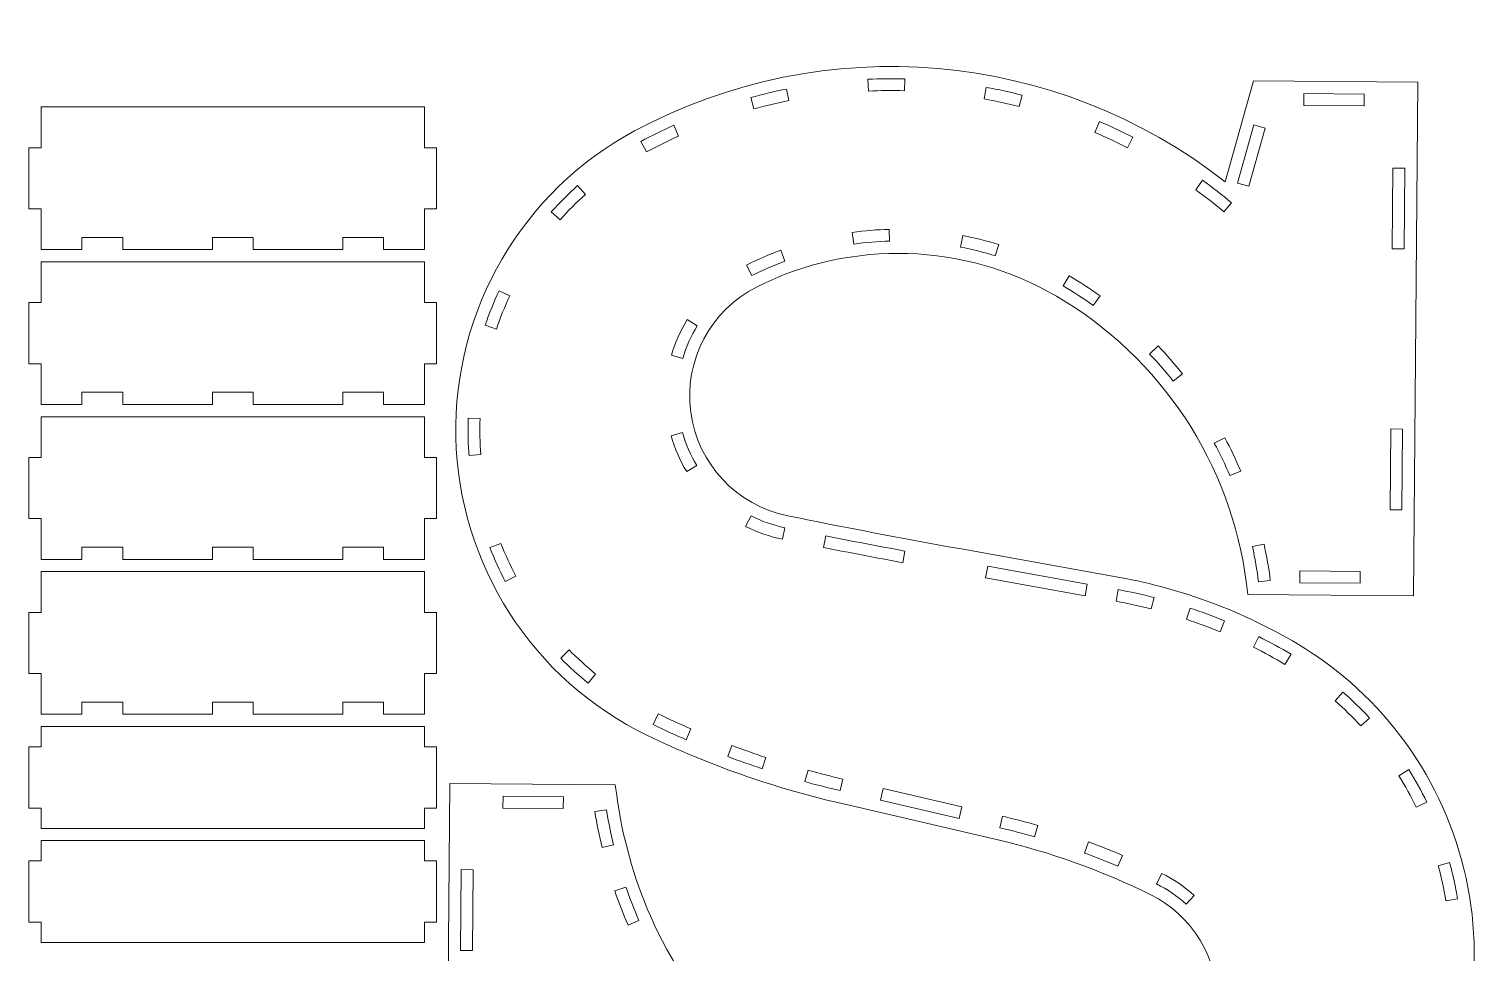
# Model space of a CAD drawing. Header units: millimetres. Extents: x -459 to 459, y -512 to 512.
# Drawn here: x -150.5 to 204.8, y -322.1 to -95.6 of the extents above; entities that cross this region are included whole.
import ezdxf

# ---------------------------------------------------------------- set-up
doc = ezdxf.new("R2010")
doc.units = ezdxf.units.MM
doc.header["$MEASUREMENT"] = 0
doc.layers.add('Camada 1', color=7, linetype='Continuous')

msp = doc.modelspace()

# ---------------------------------------------------------------- linework, layer by layer
at = {"layer": 'Camada 1', "color": 250, "lineweight": 20}
for points, knots in [([(1.2192, -382.9983), (1.2192, -382.9983), (-8.2192, -407.0651), (-8.2192, -407.0651), (-8.2192, -407.0651), (-8.2192, -407.0651), (-48.2821, -406.7314), (-48.2821, -406.7314), (-48.2821, -406.7314), (-48.2821, -406.7314), (-47.2328, -280.7358), (-47.2328, -280.7358), (-47.2328, -280.7358), (-47.2328, -280.7358), (-6.6367, -281.0738), (-6.6367, -281.0738), (-6.6367, -281.0738), (-6.6367, -281.0738), (-6.2865, -283.6477), (-6.2865, -283.6477), (-6.2865, -283.6477), (-4.9007, -293.8337), (-2.1175, -303.799), (1.9755, -313.2289), (1.9755, -313.2289), (11.7511, -335.7508), (29.8805, -353.3094), (52.699, -362.3608), (52.699, -362.3608), (75.5168, -371.412), (100.7519, -371.0555), (123.3073, -361.3593), (123.3073, -361.3593), (133.8384, -356.8321), (140.7757, -346.5947), (141.0775, -335.1358), (141.0775, -335.1358), (141.3788, -323.6988), (134.971, -313.0786), (124.7126, -308.0129), (124.7126, -308.0129), (112.6782, -302.0703), (99.9781, -297.5263), (86.9053, -294.4858), (86.9053, -294.4858), (86.9053, -294.4858), (47.9452, -285.4243), (47.9452, -285.4243), (47.9452, -285.4243), (31.8323, -281.6767), (16.1599, -276.1432), (1.266, -268.9433), (1.266, -268.9433), (-26.9131, -255.321), (-45.0715, -227.044), (-45.7344, -195.752), (-45.7344, -195.752), (-46.3968, -164.4877), (-29.4285, -135.4263), (-1.8759, -120.636), (-1.8759, -120.636), (44.7086, -95.6292), (101.5809, -100.6839), (142.965, -133.1255), (142.965, -133.1255), (142.965, -133.1255), (149.916, -108.3715), (149.916, -108.3715), (149.916, -108.3715), (149.916, -108.3715), (190.2079, -108.7071), (190.2079, -108.7071), (190.2079, -108.7071), (190.2079, -108.7071), (189.1587, -234.7027), (189.1587, -234.7027), (189.1587, -234.7027), (189.1587, -234.7027), (148.5377, -234.3645), (148.5377, -234.3645), (148.5377, -234.3645), (148.5377, -234.3645), (148.2087, -231.7628), (148.2087, -231.7628), (148.2087, -231.7628), (144.4803, -202.2806), (127.2608, -176.204), (101.6112, -161.1974), (101.6112, -161.1974), (79.1495, -148.0558), (51.4069, -147.1718), (28.154, -158.8565), (28.154, -158.8565), (16.7234, -164.6004), (10.1923, -176.9621), (11.8893, -189.6418), (11.8893, -189.6418), (13.5863, -202.3221), (23.1373, -212.5307), (35.6767, -215.0669), (35.6767, -215.0669), (49.6805, -217.8994), (63.7147, -220.5815), (77.7761, -223.1128), (77.7761, -223.1128), (77.7761, -223.1128), (117.1433, -230.1995), (117.1433, -230.1995), (117.1433, -230.1995), (132.5308, -232.9694), (147.3175, -238.4993), (160.7465, -246.5062), (160.7465, -246.5062), (181.8696, -259.1007), (196.8278, -279.8912), (202.0552, -303.9221), (202.0552, -303.9221), (204.6402, -315.8055), (204.7565, -328.1123), (202.3966, -340.0423), (202.3966, -340.0423), (200.0362, -351.9741), (195.246, -363.3033), (188.3305, -373.3093), (188.3305, -373.3093), (177.1613, -389.4699), (161.1414, -401.6715), (142.5939, -408.145), (142.5939, -408.145), (142.5939, -408.145), (142.1017, -408.3168), (142.1017, -408.3168), (142.1017, -408.3168), (142.1017, -408.3168), (47.1482, -407.5261), (47.1482, -407.5261), (47.1482, -407.5261), (47.1482, -407.5261), (46.7318, -407.3988), (46.7318, -407.3988), (46.7318, -407.3988), (30.1067, -402.3178), (14.6346, -394.0164), (1.2192, -382.9983)], [0, 0, 0, 0, 0.02702703, 0.02702703, 0.02702703, 0.02702703, 0.05405405, 0.05405405, 0.05405405, 0.05405405, 0.08108108, 0.08108108, 0.08108108, 0.08108108, 0.10810811, 0.10810811, 0.10810811, 0.10810811, 0.13513514, 0.13513514, 0.13513514, 0.13513514, 0.16216216, 0.16216216, 0.16216216, 0.16216216, 0.18918919, 0.18918919, 0.18918919, 0.18918919, 0.21621622, 0.21621622, 0.21621622, 0.21621622, 0.24324324, 0.24324324, 0.24324324, 0.24324324, 0.27027027, 0.27027027, 0.27027027, 0.27027027, 0.2972973, 0.2972973, 0.2972973, 0.2972973, 0.32432432, 0.32432432, 0.32432432, 0.32432432, 0.35135135, 0.35135135, 0.35135135, 0.35135135, 0.37837838, 0.37837838, 0.37837838, 0.37837838, 0.40540541, 0.40540541, 0.40540541, 0.40540541, 0.43243243, 0.43243243, 0.43243243, 0.43243243, 0.45945946, 0.45945946, 0.45945946, 0.45945946, 0.48648649, 0.48648649, 0.48648649, 0.48648649, 0.51351351, 0.51351351, 0.51351351, 0.51351351, 0.54054054, 0.54054054, 0.54054054, 0.54054054, 0.56756757, 0.56756757, 0.56756757, 0.56756757, 0.59459459, 0.59459459, 0.59459459, 0.59459459, 0.62162162, 0.62162162, 0.62162162, 0.62162162, 0.64864865, 0.64864865, 0.64864865, 0.64864865, 0.67567568, 0.67567568, 0.67567568, 0.67567568, 0.7027027, 0.7027027, 0.7027027, 0.7027027, 0.72972973, 0.72972973, 0.72972973, 0.72972973, 0.75675676, 0.75675676, 0.75675676, 0.75675676, 0.78378378, 0.78378378, 0.78378378, 0.78378378, 0.81081081, 0.81081081, 0.81081081, 0.81081081, 0.83783784, 0.83783784, 0.83783784, 0.83783784, 0.86486486, 0.86486486, 0.86486486, 0.86486486, 0.89189189, 0.89189189, 0.89189189, 0.89189189, 0.91891892, 0.91891892, 0.91891892, 0.91891892, 0.94594595, 0.94594595, 0.94594595, 0.94594595, 1, 1, 1, 1]), ([(55.3463, -107.9508), (55.3463, -107.9508), (55.4745, -110.8502), (55.4745, -110.8502), (55.4745, -110.8502), (58.408, -110.7228), (61.346, -110.6971), (64.2813, -110.7734), (64.2813, -110.7734), (64.2813, -110.7734), (64.3588, -107.8774), (64.3588, -107.8774), (64.3588, -107.8774), (61.3572, -107.799), (58.3512, -107.8208), (55.3463, -107.9508)], [0, 0, 0, 0, 0.2, 0.2, 0.2, 0.2, 0.4, 0.4, 0.4, 0.4, 0.6, 0.6, 0.6, 0.6, 1, 1, 1, 1]), ([(84.346, -109.9513), (84.346, -109.9513), (83.8272, -112.8017), (83.8272, -112.8017), (83.8272, -112.8017), (86.7156, -113.3298), (89.5857, -113.958), (92.4307, -114.6849), (92.4307, -114.6849), (92.4307, -114.6849), (93.1515, -111.8738), (93.1515, -111.8738), (93.1515, -111.8738), (90.2372, -111.1299), (87.2998, -110.4907), (84.346, -109.9513)], [0, 0, 0, 0, 0.2, 0.2, 0.2, 0.2, 0.4, 0.4, 0.4, 0.4, 0.6, 0.6, 0.6, 0.6, 1, 1, 1, 1]), ([(26.6273, -112.4516), (26.6273, -112.4516), (27.3977, -115.2522), (27.3977, -115.2522), (27.3977, -115.2522), (30.2295, -114.4757), (33.0882, -113.7974), (35.967, -113.219), (35.967, -113.219), (35.967, -113.219), (35.3977, -110.3741), (35.3977, -110.3741), (35.3977, -110.3741), (32.4593, -110.9642), (29.5337, -111.6542), (26.6273, -112.4516)], [0, 0, 0, 0, 0.2, 0.2, 0.2, 0.2, 0.4, 0.4, 0.4, 0.4, 0.6, 0.6, 0.6, 0.6, 1, 1, 1, 1]), ([(162.2838, -111.4746), (162.2838, -111.4746), (162.2596, -114.3745), (162.2596, -114.3745), (162.2596, -114.3745), (162.2596, -114.3745), (177.0591, -114.4978), (177.0591, -114.4978), (177.0591, -114.4978), (177.0591, -114.4978), (177.0833, -111.5979), (177.0833, -111.5979), (177.0833, -111.5979), (177.0833, -111.5979), (162.2838, -111.4746), (162.2838, -111.4746)], [0, 0, 0, 0, 0.2, 0.2, 0.2, 0.2, 0.4, 0.4, 0.4, 0.4, 0.6, 0.6, 0.6, 0.6, 1, 1, 1, 1]), ([(-53.4507, -114.7549), (-53.4507, -114.7549), (-147.4507, -114.7549), (-147.4507, -114.7549), (-147.4507, -114.7549), (-147.4507, -114.7549), (-147.4507, -124.7549), (-147.4507, -124.7549), (-147.4507, -124.7549), (-147.4507, -124.7549), (-150.4507, -124.7549), (-150.4507, -124.7549), (-150.4507, -124.7549), (-150.4507, -124.7549), (-150.4507, -139.7549), (-150.4507, -139.7549), (-150.4507, -139.7549), (-150.4507, -139.7549), (-147.4507, -139.7549), (-147.4507, -139.7549), (-147.4507, -139.7549), (-147.4507, -139.7549), (-147.4507, -149.7549), (-147.4507, -149.7549), (-147.4507, -149.7549), (-147.4507, -149.7549), (-137.4507, -149.7549), (-137.4507, -149.7549), (-137.4507, -149.7549), (-137.4507, -149.7549), (-137.4507, -146.7549), (-137.4507, -146.7549), (-137.4507, -146.7549), (-137.4507, -146.7549), (-127.4507, -146.7549), (-127.4507, -146.7549), (-127.4507, -146.7549), (-127.4507, -146.7549), (-127.4507, -149.7549), (-127.4507, -149.7549), (-127.4507, -149.7549), (-127.4507, -149.7549), (-105.4507, -149.7549), (-105.4507, -149.7549), (-105.4507, -149.7549), (-105.4507, -149.7549), (-105.4507, -146.7549), (-105.4507, -146.7549), (-105.4507, -146.7549), (-105.4507, -146.7549), (-95.4507, -146.7549), (-95.4507, -146.7549), (-95.4507, -146.7549), (-95.4507, -146.7549), (-95.4507, -149.7549), (-95.4507, -149.7549), (-95.4507, -149.7549), (-95.4507, -149.7549), (-73.4507, -149.7549), (-73.4507, -149.7549), (-73.4507, -149.7549), (-73.4507, -149.7549), (-73.4507, -146.7549), (-73.4507, -146.7549), (-73.4507, -146.7549), (-73.4507, -146.7549), (-63.4507, -146.7549), (-63.4507, -146.7549), (-63.4507, -146.7549), (-63.4507, -146.7549), (-63.4507, -149.7549), (-63.4507, -149.7549), (-63.4507, -149.7549), (-63.4507, -149.7549), (-53.4507, -149.7549), (-53.4507, -149.7549), (-53.4507, -149.7549), (-53.4507, -149.7549), (-53.4507, -139.7549), (-53.4507, -139.7549), (-53.4507, -139.7549), (-53.4507, -139.7549), (-50.4507, -139.7549), (-50.4507, -139.7549), (-50.4507, -139.7549), (-50.4507, -139.7549), (-50.4507, -124.7549), (-50.4507, -124.7549), (-50.4507, -124.7549), (-50.4507, -124.7549), (-53.4507, -124.7549), (-53.4507, -124.7549), (-53.4507, -124.7549), (-53.4507, -124.7549), (-53.4507, -114.7549), (-53.4507, -114.7549)], [0, 0, 0, 0, 0.04, 0.04, 0.04, 0.04, 0.08, 0.08, 0.08, 0.08, 0.12, 0.12, 0.12, 0.12, 0.16, 0.16, 0.16, 0.16, 0.2, 0.2, 0.2, 0.2, 0.24, 0.24, 0.24, 0.24, 0.28, 0.28, 0.28, 0.28, 0.32, 0.32, 0.32, 0.32, 0.36, 0.36, 0.36, 0.36, 0.4, 0.4, 0.4, 0.4, 0.44, 0.44, 0.44, 0.44, 0.48, 0.48, 0.48, 0.48, 0.52, 0.52, 0.52, 0.52, 0.56, 0.56, 0.56, 0.56, 0.6, 0.6, 0.6, 0.6, 0.64, 0.64, 0.64, 0.64, 0.68, 0.68, 0.68, 0.68, 0.72, 0.72, 0.72, 0.72, 0.76, 0.76, 0.76, 0.76, 0.8, 0.8, 0.8, 0.8, 0.84, 0.84, 0.84, 0.84, 0.88, 0.88, 0.88, 0.88, 0.92, 0.92, 0.92, 0.92, 1, 1, 1, 1]), ([(-0.3685, -123.2328), (-0.3685, -123.2328), (1.0026, -125.7871), (1.0026, -125.7871), (1.0026, -125.7871), (3.5909, -124.4003), (6.2272, -123.1034), (8.9053, -121.8994), (8.9053, -121.8994), (8.9053, -121.8994), (7.7197, -119.2566), (7.7197, -119.2566), (7.7197, -119.2566), (4.9932, -120.4833), (2.2947, -121.8058), (-0.3685, -123.2328)], [0, 0, 0, 0, 0.2, 0.2, 0.2, 0.2, 0.4, 0.4, 0.4, 0.4, 0.6, 0.6, 0.6, 0.6, 1, 1, 1, 1]), ([(112.1774, -118.3412), (112.1774, -118.3412), (111.0362, -121.0086), (111.0362, -121.0086), (111.0362, -121.0086), (113.7349, -122.1658), (116.3934, -123.4166), (119.0054, -124.758), (119.0054, -124.758), (119.0054, -124.758), (120.3344, -122.1751), (120.3344, -122.1751), (120.3344, -122.1751), (117.6534, -120.7984), (114.9322, -119.522), (112.1774, -118.3412)], [0, 0, 0, 0, 0.2, 0.2, 0.2, 0.2, 0.4, 0.4, 0.4, 0.4, 0.6, 0.6, 0.6, 0.6, 1, 1, 1, 1]), ([(145.9954, -133.4304), (145.9954, -133.4304), (148.7874, -134.2144), (148.7874, -134.2144), (148.7874, -134.2144), (148.7874, -134.2144), (152.7885, -119.9655), (152.7885, -119.9655), (152.7885, -119.9655), (152.7885, -119.9655), (149.9966, -119.1815), (149.9966, -119.1815), (149.9966, -119.1815), (149.9966, -119.1815), (145.9954, -133.4304), (145.9954, -133.4304)], [0, 0, 0, 0, 0.2, 0.2, 0.2, 0.2, 0.4, 0.4, 0.4, 0.4, 0.6, 0.6, 0.6, 0.6, 1, 1, 1, 1]), ([(187.0323, -129.7813), (187.0323, -129.7813), (184.1324, -129.7572), (184.1324, -129.7572), (184.1324, -129.7572), (184.1324, -129.7572), (183.9674, -149.5565), (183.9674, -149.5565), (183.9674, -149.5565), (183.9674, -149.5565), (186.8674, -149.5806), (186.8674, -149.5806), (186.8674, -149.5806), (186.8674, -149.5806), (187.0323, -129.7813), (187.0323, -129.7813)], [0, 0, 0, 0, 0.2, 0.2, 0.2, 0.2, 0.4, 0.4, 0.4, 0.4, 0.6, 0.6, 0.6, 0.6, 1, 1, 1, 1]), ([(-22.3405, -140.5128), (-22.3405, -140.5128), (-20.1758, -142.4425), (-20.1758, -142.4425), (-20.1758, -142.4425), (-18.2172, -140.251), (-16.134, -138.1716), (-13.9389, -136.2172), (-13.9389, -136.2172), (-13.9389, -136.2172), (-15.8643, -134.0491), (-15.8643, -134.0491), (-15.8643, -134.0491), (-18.1519, -136.0861), (-20.3139, -138.2441), (-22.3405, -140.5128)], [0, 0, 0, 0, 0.2, 0.2, 0.2, 0.2, 0.4, 0.4, 0.4, 0.4, 0.6, 0.6, 0.6, 0.6, 1, 1, 1, 1]), ([(137.442, -132.7173), (137.442, -132.7173), (135.739, -135.0603), (135.739, -135.0603), (135.739, -135.0603), (138.1128, -136.7886), (140.4267, -138.5992), (142.6751, -140.4878), (142.6751, -140.4878), (142.6751, -140.4878), (144.5283, -138.2853), (144.5283, -138.2853), (144.5283, -138.2853), (144.5283, -138.2853), (144.5344, -138.2635), (144.5344, -138.2635), (144.5344, -138.2635), (142.2232, -136.3224), (139.8561, -134.4757), (137.442, -132.7173)], [0, 0, 0, 0, 0.16666667, 0.16666667, 0.16666667, 0.16666667, 0.33333333, 0.33333333, 0.33333333, 0.33333333, 0.5, 0.5, 0.5, 0.5, 0.66666667, 0.66666667, 0.66666667, 0.66666667, 1, 1, 1, 1]), ([(60.6594, -147.6867), (60.6594, -147.6867), (60.588, -144.7858), (60.588, -144.7858), (60.588, -144.7858), (57.5452, -144.8644), (54.5071, -145.1106), (51.4913, -145.5232), (51.4913, -145.5232), (51.4913, -145.5232), (51.8878, -148.3961), (51.8878, -148.3961), (51.8878, -148.3961), (54.8005, -147.9983), (57.7289, -147.7622), (60.6594, -147.6867)], [0, 0, 0, 0, 0.2, 0.2, 0.2, 0.2, 0.4, 0.4, 0.4, 0.4, 0.6, 0.6, 0.6, 0.6, 1, 1, 1, 1]), ([(86.5701, -151.2949), (86.5701, -151.2949), (87.438, -148.5269), (87.438, -148.5269), (87.438, -148.5269), (84.5326, -147.6195), (81.5775, -146.8724), (78.5899, -146.29), (78.5899, -146.29), (78.5899, -146.29), (78.0381, -149.1386), (78.0381, -149.1386), (78.0381, -149.1386), (80.9115, -149.6987), (83.7599, -150.4176), (86.5701, -151.2949)], [0, 0, 0, 0, 0.2, 0.2, 0.2, 0.2, 0.4, 0.4, 0.4, 0.4, 0.6, 0.6, 0.6, 0.6, 1, 1, 1, 1]), ([(34.9694, -152.628), (34.9694, -152.628), (33.9667, -149.9071), (33.9667, -149.9071), (33.9667, -149.9071), (31.1119, -150.9631), (28.3157, -152.1763), (25.5943, -153.5398), (25.5943, -153.5398), (25.5943, -153.5398), (26.8966, -156.1317), (26.8966, -156.1317), (26.8966, -156.1317), (29.5383, -154.8084), (32.2334, -153.6405), (34.9694, -152.628)], [0, 0, 0, 0, 0.2, 0.2, 0.2, 0.2, 0.4, 0.4, 0.4, 0.4, 0.6, 0.6, 0.6, 0.6, 1, 1, 1, 1]), ([(-53.4507, -152.7549), (-53.4507, -152.7549), (-147.4507, -152.7549), (-147.4507, -152.7549), (-147.4507, -152.7549), (-147.4507, -152.7549), (-147.4507, -162.7549), (-147.4507, -162.7549), (-147.4507, -162.7549), (-147.4507, -162.7549), (-150.4507, -162.7549), (-150.4507, -162.7549), (-150.4507, -162.7549), (-150.4507, -162.7549), (-150.4507, -177.7549), (-150.4507, -177.7549), (-150.4507, -177.7549), (-150.4507, -177.7549), (-147.4507, -177.7549), (-147.4507, -177.7549), (-147.4507, -177.7549), (-147.4507, -177.7549), (-147.4507, -187.7549), (-147.4507, -187.7549), (-147.4507, -187.7549), (-147.4507, -187.7549), (-137.4507, -187.7549), (-137.4507, -187.7549), (-137.4507, -187.7549), (-137.4507, -187.7549), (-137.4507, -184.7549), (-137.4507, -184.7549), (-137.4507, -184.7549), (-137.4507, -184.7549), (-127.4507, -184.7549), (-127.4507, -184.7549), (-127.4507, -184.7549), (-127.4507, -184.7549), (-127.4507, -187.7549), (-127.4507, -187.7549), (-127.4507, -187.7549), (-127.4507, -187.7549), (-105.4507, -187.7549), (-105.4507, -187.7549), (-105.4507, -187.7549), (-105.4507, -187.7549), (-105.4507, -184.7549), (-105.4507, -184.7549), (-105.4507, -184.7549), (-105.4507, -184.7549), (-95.4507, -184.7549), (-95.4507, -184.7549), (-95.4507, -184.7549), (-95.4507, -184.7549), (-95.4507, -187.7549), (-95.4507, -187.7549), (-95.4507, -187.7549), (-95.4507, -187.7549), (-73.4507, -187.7549), (-73.4507, -187.7549), (-73.4507, -187.7549), (-73.4507, -187.7549), (-73.4507, -184.7549), (-73.4507, -184.7549), (-73.4507, -184.7549), (-73.4507, -184.7549), (-63.4507, -184.7549), (-63.4507, -184.7549), (-63.4507, -184.7549), (-63.4507, -184.7549), (-63.4507, -187.7549), (-63.4507, -187.7549), (-63.4507, -187.7549), (-63.4507, -187.7549), (-53.4507, -187.7549), (-53.4507, -187.7549), (-53.4507, -187.7549), (-53.4507, -187.7549), (-53.4507, -177.7549), (-53.4507, -177.7549), (-53.4507, -177.7549), (-53.4507, -177.7549), (-50.4507, -177.7549), (-50.4507, -177.7549), (-50.4507, -177.7549), (-50.4507, -177.7549), (-50.4507, -162.7549), (-50.4507, -162.7549), (-50.4507, -162.7549), (-50.4507, -162.7549), (-53.4507, -162.7549), (-53.4507, -162.7549), (-53.4507, -162.7549), (-53.4507, -162.7549), (-53.4507, -152.7549), (-53.4507, -152.7549)], [0, 0, 0, 0, 0.04, 0.04, 0.04, 0.04, 0.08, 0.08, 0.08, 0.08, 0.12, 0.12, 0.12, 0.12, 0.16, 0.16, 0.16, 0.16, 0.2, 0.2, 0.2, 0.2, 0.24, 0.24, 0.24, 0.24, 0.28, 0.28, 0.28, 0.28, 0.32, 0.32, 0.32, 0.32, 0.36, 0.36, 0.36, 0.36, 0.4, 0.4, 0.4, 0.4, 0.44, 0.44, 0.44, 0.44, 0.48, 0.48, 0.48, 0.48, 0.52, 0.52, 0.52, 0.52, 0.56, 0.56, 0.56, 0.56, 0.6, 0.6, 0.6, 0.6, 0.64, 0.64, 0.64, 0.64, 0.68, 0.68, 0.68, 0.68, 0.72, 0.72, 0.72, 0.72, 0.76, 0.76, 0.76, 0.76, 0.8, 0.8, 0.8, 0.8, 0.84, 0.84, 0.84, 0.84, 0.88, 0.88, 0.88, 0.88, 0.92, 0.92, 0.92, 0.92, 1, 1, 1, 1]), ([(110.5968, -163.4453), (110.5968, -163.4453), (112.284, -161.085), (112.284, -161.085), (112.284, -161.085), (109.8232, -159.3297), (107.2842, -157.6844), (104.6768, -156.1555), (104.6768, -156.1555), (104.6768, -156.1555), (103.2121, -158.6591), (103.2121, -158.6591), (103.2121, -158.6591), (105.756, -160.151), (108.2188, -161.7492), (110.5968, -163.4453)], [0, 0, 0, 0, 0.2, 0.2, 0.2, 0.2, 0.4, 0.4, 0.4, 0.4, 0.6, 0.6, 0.6, 0.6, 1, 1, 1, 1]), ([(-38.5392, -168.3219), (-38.5392, -168.3219), (-35.7894, -169.2464), (-35.7894, -169.2464), (-35.7894, -169.2464), (-34.8492, -166.4617), (-33.7505, -163.7312), (-32.4998, -161.0715), (-32.4998, -161.0715), (-32.4998, -161.0715), (-35.121, -159.8348), (-35.121, -159.8348), (-35.121, -159.8348), (-36.4179, -162.5916), (-37.5608, -165.4245), (-38.5392, -168.3219)], [0, 0, 0, 0, 0.2, 0.2, 0.2, 0.2, 0.4, 0.4, 0.4, 0.4, 0.6, 0.6, 0.6, 0.6, 1, 1, 1, 1]), ([(13.4861, -168.4237), (13.4861, -168.4237), (11.0167, -166.9007), (11.0167, -166.9007), (11.0167, -166.9007), (9.3391, -169.6375), (8.0341, -172.5923), (7.1411, -175.6757), (7.1411, -175.6757), (7.1411, -175.6757), (9.929, -176.4746), (9.929, -176.4746), (9.929, -176.4746), (10.7521, -173.6392), (11.9503, -170.9313), (13.4861, -168.4237)], [0, 0, 0, 0, 0.2, 0.2, 0.2, 0.2, 0.4, 0.4, 0.4, 0.4, 0.6, 0.6, 0.6, 0.6, 1, 1, 1, 1]), ([(130.241, -182.0057), (130.241, -182.0057), (132.506, -180.1913), (132.506, -180.1913), (132.506, -180.1913), (130.614, -177.834), (128.6167, -175.5615), (126.522, -173.3824), (126.522, -173.3824), (126.522, -173.3824), (124.4328, -175.3946), (124.4328, -175.3946), (124.4328, -175.3946), (126.4692, -177.5138), (128.4067, -179.7201), (130.241, -182.0057)], [0, 0, 0, 0, 0.2, 0.2, 0.2, 0.2, 0.4, 0.4, 0.4, 0.4, 0.6, 0.6, 0.6, 0.6, 1, 1, 1, 1]), ([(-53.4507, -190.7549), (-53.4507, -190.7549), (-147.4507, -190.7549), (-147.4507, -190.7549), (-147.4507, -190.7549), (-147.4507, -190.7549), (-147.4507, -200.7549), (-147.4507, -200.7549), (-147.4507, -200.7549), (-147.4507, -200.7549), (-150.4507, -200.7549), (-150.4507, -200.7549), (-150.4507, -200.7549), (-150.4507, -200.7549), (-150.4507, -215.7549), (-150.4507, -215.7549), (-150.4507, -215.7549), (-150.4507, -215.7549), (-147.4507, -215.7549), (-147.4507, -215.7549), (-147.4507, -215.7549), (-147.4507, -215.7549), (-147.4507, -225.7549), (-147.4507, -225.7549), (-147.4507, -225.7549), (-147.4507, -225.7549), (-137.4507, -225.7549), (-137.4507, -225.7549), (-137.4507, -225.7549), (-137.4507, -225.7549), (-137.4507, -222.7549), (-137.4507, -222.7549), (-137.4507, -222.7549), (-137.4507, -222.7549), (-127.4507, -222.7549), (-127.4507, -222.7549), (-127.4507, -222.7549), (-127.4507, -222.7549), (-127.4507, -225.7549), (-127.4507, -225.7549), (-127.4507, -225.7549), (-127.4507, -225.7549), (-105.4507, -225.7549), (-105.4507, -225.7549), (-105.4507, -225.7549), (-105.4507, -225.7549), (-105.4507, -222.7549), (-105.4507, -222.7549), (-105.4507, -222.7549), (-105.4507, -222.7549), (-95.4507, -222.7549), (-95.4507, -222.7549), (-95.4507, -222.7549), (-95.4507, -222.7549), (-95.4507, -225.7549), (-95.4507, -225.7549), (-95.4507, -225.7549), (-95.4507, -225.7549), (-73.4507, -225.7549), (-73.4507, -225.7549), (-73.4507, -225.7549), (-73.4507, -225.7549), (-73.4507, -222.7549), (-73.4507, -222.7549), (-73.4507, -222.7549), (-73.4507, -222.7549), (-63.4507, -222.7549), (-63.4507, -222.7549), (-63.4507, -222.7549), (-63.4507, -222.7549), (-63.4507, -225.7549), (-63.4507, -225.7549), (-63.4507, -225.7549), (-63.4507, -225.7549), (-53.4507, -225.7549), (-53.4507, -225.7549), (-53.4507, -225.7549), (-53.4507, -225.7549), (-53.4507, -215.7549), (-53.4507, -215.7549), (-53.4507, -215.7549), (-53.4507, -215.7549), (-50.4507, -215.7549), (-50.4507, -215.7549), (-50.4507, -215.7549), (-50.4507, -215.7549), (-50.4507, -200.7549), (-50.4507, -200.7549), (-50.4507, -200.7549), (-50.4507, -200.7549), (-53.4507, -200.7549), (-53.4507, -200.7549), (-53.4507, -200.7549), (-53.4507, -200.7549), (-53.4507, -190.7549), (-53.4507, -190.7549)], [0, 0, 0, 0, 0.04, 0.04, 0.04, 0.04, 0.08, 0.08, 0.08, 0.08, 0.12, 0.12, 0.12, 0.12, 0.16, 0.16, 0.16, 0.16, 0.2, 0.2, 0.2, 0.2, 0.24, 0.24, 0.24, 0.24, 0.28, 0.28, 0.28, 0.28, 0.32, 0.32, 0.32, 0.32, 0.36, 0.36, 0.36, 0.36, 0.4, 0.4, 0.4, 0.4, 0.44, 0.44, 0.44, 0.44, 0.48, 0.48, 0.48, 0.48, 0.52, 0.52, 0.52, 0.52, 0.56, 0.56, 0.56, 0.56, 0.6, 0.6, 0.6, 0.6, 0.64, 0.64, 0.64, 0.64, 0.68, 0.68, 0.68, 0.68, 0.72, 0.72, 0.72, 0.72, 0.76, 0.76, 0.76, 0.76, 0.8, 0.8, 0.8, 0.8, 0.84, 0.84, 0.84, 0.84, 0.88, 0.88, 0.88, 0.88, 0.92, 0.92, 0.92, 0.92, 1, 1, 1, 1]), ([(-42.5059, -200.2595), (-42.5059, -200.2595), (-39.617, -200.0294), (-39.617, -200.0294), (-39.617, -200.0294), (-39.8464, -197.0995), (-39.9087, -194.1565), (-39.8036, -191.2194), (-39.8036, -191.2194), (-39.8036, -191.2194), (-42.6998, -191.1119), (-42.6998, -191.1119), (-42.6998, -191.1119), (-42.754, -192.6309), (-42.7675, -194.1567), (-42.7351, -195.6885), (-42.7351, -195.6885), (-42.7026, -197.2203), (-42.6244, -198.7441), (-42.5059, -200.2595)], [0, 0, 0, 0, 0.16666667, 0.16666667, 0.16666667, 0.16666667, 0.33333333, 0.33333333, 0.33333333, 0.33333333, 0.5, 0.5, 0.5, 0.5, 0.66666667, 0.66666667, 0.66666667, 0.66666667, 1, 1, 1, 1]), ([(9.8684, -194.6396), (9.8684, -194.6396), (7.0756, -195.4199), (7.0756, -195.4199), (7.0756, -195.4199), (7.9481, -198.5091), (9.2335, -201.4725), (10.8928, -204.2204), (10.8928, -204.2204), (10.8928, -204.2204), (13.3704, -202.7149), (13.3704, -202.7149), (13.3704, -202.7149), (11.8631, -200.2189), (10.6782, -197.5078), (9.8684, -194.6396)], [0, 0, 0, 0, 0.2, 0.2, 0.2, 0.2, 0.4, 0.4, 0.4, 0.4, 0.6, 0.6, 0.6, 0.6, 1, 1, 1, 1]), ([(186.4994, -193.7791), (186.4994, -193.7791), (183.5994, -193.7549), (183.5994, -193.7549), (183.5994, -193.7549), (183.5994, -193.7549), (183.4345, -213.5542), (183.4345, -213.5542), (183.4345, -213.5542), (183.4345, -213.5542), (186.3345, -213.5784), (186.3345, -213.5784), (186.3345, -213.5784), (186.3345, -213.5784), (186.4994, -193.7791), (186.4994, -193.7791)], [0, 0, 0, 0, 0.2, 0.2, 0.2, 0.2, 0.4, 0.4, 0.4, 0.4, 0.6, 0.6, 0.6, 0.6, 1, 1, 1, 1]), ([(144.114, -205.1991), (144.114, -205.1991), (146.7851, -204.0679), (146.7851, -204.0679), (146.7851, -204.0679), (145.6036, -201.2857), (144.2979, -198.5565), (142.8731, -195.8907), (142.8731, -195.8907), (142.8731, -195.8907), (140.315, -197.2613), (140.315, -197.2613), (140.315, -197.2613), (141.6964, -199.8459), (142.9651, -202.4939), (144.114, -205.1991)], [0, 0, 0, 0, 0.2, 0.2, 0.2, 0.2, 0.4, 0.4, 0.4, 0.4, 0.6, 0.6, 0.6, 0.6, 1, 1, 1, 1]), ([(26.6748, -215.0833), (26.6748, -215.0833), (25.3537, -217.6637), (25.3537, -217.6637), (25.3537, -217.6637), (28.2153, -219.1186), (31.2644, -220.1847), (34.409, -220.8298), (34.409, -220.8298), (34.409, -220.8298), (34.9841, -217.9866), (34.9841, -217.9866), (34.9841, -217.9866), (32.047, -217.3832), (29.2601, -216.397), (26.6748, -215.0833)], [0, 0, 0, 0, 0.2, 0.2, 0.2, 0.2, 0.4, 0.4, 0.4, 0.4, 0.6, 0.6, 0.6, 0.6, 1, 1, 1, 1]), ([(44.9864, -219.9846), (44.9864, -219.9846), (44.4257, -222.83), (44.4257, -222.83), (44.4257, -222.83), (50.9108, -224.1076), (57.4021, -225.3531), (63.8995, -226.5664), (63.8995, -226.5664), (63.8995, -226.5664), (64.4318, -223.7157), (64.4318, -223.7157), (64.4318, -223.7157), (57.9439, -222.504), (51.462, -221.2603), (44.9864, -219.9846)], [0, 0, 0, 0, 0.2, 0.2, 0.2, 0.2, 0.4, 0.4, 0.4, 0.4, 0.6, 0.6, 0.6, 0.6, 1, 1, 1, 1]), ([(-33.6094, -231.1876), (-33.6094, -231.1876), (-31.0429, -229.841), (-31.0429, -229.841), (-31.0429, -229.841), (-32.4051, -227.2366), (-33.6185, -224.555), (-34.6757, -221.8127), (-34.6757, -221.8127), (-34.6757, -221.8127), (-37.3839, -222.8527), (-37.3839, -222.8527), (-37.3839, -222.8527), (-36.2834, -225.706), (-35.022, -228.4882), (-33.6094, -231.1876)], [0, 0, 0, 0, 0.2, 0.2, 0.2, 0.2, 0.4, 0.4, 0.4, 0.4, 0.6, 0.6, 0.6, 0.6, 1, 1, 1, 1]), ([(151.1717, -231.2872), (151.1717, -231.2872), (154.0494, -230.9232), (154.0494, -230.9232), (154.0494, -230.9232), (153.6672, -227.9249), (153.1512, -224.9437), (152.5031, -221.9914), (152.5031, -221.9914), (152.5031, -221.9914), (149.67, -222.6162), (149.67, -222.6162), (149.67, -222.6162), (150.2959, -225.4693), (150.7987, -228.3618), (151.1717, -231.2872)], [0, 0, 0, 0, 0.2, 0.2, 0.2, 0.2, 0.4, 0.4, 0.4, 0.4, 0.6, 0.6, 0.6, 0.6, 1, 1, 1, 1]), ([(-53.4507, -228.7549), (-53.4507, -228.7549), (-147.4507, -228.7549), (-147.4507, -228.7549), (-147.4507, -228.7549), (-147.4507, -228.7549), (-147.4507, -238.7549), (-147.4507, -238.7549), (-147.4507, -238.7549), (-147.4507, -238.7549), (-150.4507, -238.7549), (-150.4507, -238.7549), (-150.4507, -238.7549), (-150.4507, -238.7549), (-150.4507, -253.7549), (-150.4507, -253.7549), (-150.4507, -253.7549), (-150.4507, -253.7549), (-147.4507, -253.7549), (-147.4507, -253.7549), (-147.4507, -253.7549), (-147.4507, -253.7549), (-147.4507, -263.7549), (-147.4507, -263.7549), (-147.4507, -263.7549), (-147.4507, -263.7549), (-137.4507, -263.7549), (-137.4507, -263.7549), (-137.4507, -263.7549), (-137.4507, -263.7549), (-137.4507, -260.7549), (-137.4507, -260.7549), (-137.4507, -260.7549), (-137.4507, -260.7549), (-127.4507, -260.7549), (-127.4507, -260.7549), (-127.4507, -260.7549), (-127.4507, -260.7549), (-127.4507, -263.7549), (-127.4507, -263.7549), (-127.4507, -263.7549), (-127.4507, -263.7549), (-105.4507, -263.7549), (-105.4507, -263.7549), (-105.4507, -263.7549), (-105.4507, -263.7549), (-105.4507, -260.7549), (-105.4507, -260.7549), (-105.4507, -260.7549), (-105.4507, -260.7549), (-95.4507, -260.7549), (-95.4507, -260.7549), (-95.4507, -260.7549), (-95.4507, -260.7549), (-95.4507, -263.7549), (-95.4507, -263.7549), (-95.4507, -263.7549), (-95.4507, -263.7549), (-73.4507, -263.7549), (-73.4507, -263.7549), (-73.4507, -263.7549), (-73.4507, -263.7549), (-73.4507, -260.7549), (-73.4507, -260.7549), (-73.4507, -260.7549), (-73.4507, -260.7549), (-63.4507, -260.7549), (-63.4507, -260.7549), (-63.4507, -260.7549), (-63.4507, -260.7549), (-63.4507, -263.7549), (-63.4507, -263.7549), (-63.4507, -263.7549), (-63.4507, -263.7549), (-53.4507, -263.7549), (-53.4507, -263.7549), (-53.4507, -263.7549), (-53.4507, -263.7549), (-53.4507, -253.7549), (-53.4507, -253.7549), (-53.4507, -253.7549), (-53.4507, -253.7549), (-50.4507, -253.7549), (-50.4507, -253.7549), (-50.4507, -253.7549), (-50.4507, -253.7549), (-50.4507, -238.7549), (-50.4507, -238.7549), (-50.4507, -238.7549), (-50.4507, -238.7549), (-53.4507, -238.7549), (-53.4507, -238.7549), (-53.4507, -238.7549), (-53.4507, -238.7549), (-53.4507, -228.7549), (-53.4507, -228.7549)], [0, 0, 0, 0, 0.04, 0.04, 0.04, 0.04, 0.08, 0.08, 0.08, 0.08, 0.12, 0.12, 0.12, 0.12, 0.16, 0.16, 0.16, 0.16, 0.2, 0.2, 0.2, 0.2, 0.24, 0.24, 0.24, 0.24, 0.28, 0.28, 0.28, 0.28, 0.32, 0.32, 0.32, 0.32, 0.36, 0.36, 0.36, 0.36, 0.4, 0.4, 0.4, 0.4, 0.44, 0.44, 0.44, 0.44, 0.48, 0.48, 0.48, 0.48, 0.52, 0.52, 0.52, 0.52, 0.56, 0.56, 0.56, 0.56, 0.6, 0.6, 0.6, 0.6, 0.64, 0.64, 0.64, 0.64, 0.68, 0.68, 0.68, 0.68, 0.72, 0.72, 0.72, 0.72, 0.76, 0.76, 0.76, 0.76, 0.8, 0.8, 0.8, 0.8, 0.84, 0.84, 0.84, 0.84, 0.88, 0.88, 0.88, 0.88, 0.92, 0.92, 0.92, 0.92, 1, 1, 1, 1]), ([(84.7242, -227.4117), (84.7242, -227.4117), (84.2104, -230.2659), (84.2104, -230.2659), (84.2104, -230.2659), (84.2104, -230.2659), (108.6182, -234.6597), (108.6182, -234.6597), (108.6182, -234.6597), (108.6182, -234.6597), (109.132, -231.8055), (109.132, -231.8055), (109.132, -231.8055), (109.132, -231.8055), (84.7242, -227.4117), (84.7242, -227.4117)], [0, 0, 0, 0, 0.2, 0.2, 0.2, 0.2, 0.4, 0.4, 0.4, 0.4, 0.6, 0.6, 0.6, 0.6, 1, 1, 1, 1]), ([(176.084, -231.5937), (176.084, -231.5937), (176.1082, -228.6938), (176.1082, -228.6938), (176.1082, -228.6938), (176.1082, -228.6938), (161.3087, -228.5705), (161.3087, -228.5705), (161.3087, -228.5705), (161.3087, -228.5705), (161.2846, -231.4705), (161.2846, -231.4705), (161.2846, -231.4705), (161.2846, -231.4705), (176.084, -231.5937), (176.084, -231.5937)], [0, 0, 0, 0, 0.2, 0.2, 0.2, 0.2, 0.4, 0.4, 0.4, 0.4, 0.6, 0.6, 0.6, 0.6, 1, 1, 1, 1]), ([(116.71, -233.17), (116.71, -233.17), (116.1963, -236.0238), (116.1963, -236.0238), (116.1963, -236.0238), (119.0859, -236.5464), (121.9569, -237.1714), (124.8022, -237.8974), (124.8022, -237.8974), (124.8022, -237.8974), (125.5212, -235.0883), (125.5212, -235.0883), (125.5212, -235.0883), (122.6114, -234.3459), (119.6726, -233.7057), (116.71, -233.17)], [0, 0, 0, 0, 0.2, 0.2, 0.2, 0.2, 0.4, 0.4, 0.4, 0.4, 0.6, 0.6, 0.6, 0.6, 1, 1, 1, 1]), ([(134.3775, -237.6937), (134.3775, -237.6937), (133.4609, -240.4446), (133.4609, -240.4446), (133.4609, -240.4446), (136.246, -241.3751), (138.9981, -242.4043), (141.7104, -243.5297), (141.7104, -243.5297), (141.7104, -243.5297), (142.8238, -240.8525), (142.8238, -240.8525), (142.8238, -240.8525), (140.0465, -239.7001), (137.2294, -238.6464), (134.3775, -237.6937)], [0, 0, 0, 0, 0.2, 0.2, 0.2, 0.2, 0.4, 0.4, 0.4, 0.4, 0.6, 0.6, 0.6, 0.6, 1, 1, 1, 1]), ([(151.2163, -244.6977), (151.2163, -244.6977), (149.9157, -247.2892), (149.9157, -247.2892), (149.9157, -247.2892), (152.539, -248.6086), (155.1156, -250.0208), (157.6389, -251.5226), (157.6389, -251.5226), (157.6389, -251.5226), (159.124, -249.0319), (159.124, -249.0319), (159.124, -249.0319), (156.5368, -247.4922), (153.8992, -246.0467), (151.2163, -244.6977)], [0, 0, 0, 0, 0.2, 0.2, 0.2, 0.2, 0.4, 0.4, 0.4, 0.4, 0.6, 0.6, 0.6, 0.6, 1, 1, 1, 1]), ([(-13.2779, -256.1345), (-13.2779, -256.1345), (-11.4461, -253.8869), (-11.4461, -253.8869), (-11.4461, -253.8869), (-13.722, -252.0271), (-15.8914, -250.0379), (-17.941, -247.9314), (-17.941, -247.9314), (-17.941, -247.9314), (-20.022, -249.951), (-20.022, -249.951), (-20.022, -249.951), (-17.9011, -252.1316), (-15.6498, -254.1964), (-13.2779, -256.1345)], [0, 0, 0, 0, 0.2, 0.2, 0.2, 0.2, 0.4, 0.4, 0.4, 0.4, 0.6, 0.6, 0.6, 0.6, 1, 1, 1, 1]), ([(171.8597, -258.2853), (171.8597, -258.2853), (169.95, -260.4671), (169.95, -260.4671), (169.95, -260.4671), (172.1588, -262.4051), (174.2643, -264.4605), (176.255, -266.6219), (176.255, -266.6219), (176.255, -266.6219), (178.3895, -264.6609), (178.3895, -264.6609), (178.3895, -264.6609), (176.3318, -262.4265), (174.1532, -260.2975), (171.8597, -258.2853)], [0, 0, 0, 0, 0.2, 0.2, 0.2, 0.2, 0.4, 0.4, 0.4, 0.4, 0.6, 0.6, 0.6, 0.6, 1, 1, 1, 1]), ([(10.7749, -270.0026), (10.7749, -270.0026), (11.9279, -267.3421), (11.9279, -267.3421), (11.9279, -267.3421), (9.2355, -266.1737), (6.5668, -264.9509), (3.9238, -263.6748), (3.9238, -263.6748), (3.9238, -263.6748), (2.6617, -266.2856), (2.6617, -266.2856), (2.6617, -266.2856), (5.3419, -267.5797), (8.0469, -268.8189), (10.7749, -270.0026)], [0, 0, 0, 0, 0.2, 0.2, 0.2, 0.2, 0.4, 0.4, 0.4, 0.4, 0.6, 0.6, 0.6, 0.6, 1, 1, 1, 1]), ([(-147.4507, -291.7395), (-147.4507, -291.7395), (-53.4507, -291.7395), (-53.4507, -291.7395), (-53.4507, -291.7395), (-53.4507, -291.7395), (-53.4507, -286.7472), (-53.4507, -286.7472), (-53.4507, -286.7472), (-53.4507, -286.7472), (-50.4507, -286.7472), (-50.4507, -286.7472), (-50.4507, -286.7472), (-50.4507, -286.7472), (-50.4507, -271.7472), (-50.4507, -271.7472), (-50.4507, -271.7472), (-50.4507, -271.7472), (-53.4507, -271.7472), (-53.4507, -271.7472), (-53.4507, -271.7472), (-53.4507, -271.7472), (-53.4507, -266.7549), (-53.4507, -266.7549), (-53.4507, -266.7549), (-53.4507, -266.7549), (-147.4507, -266.7549), (-147.4507, -266.7549), (-147.4507, -266.7549), (-147.4507, -266.7549), (-147.4507, -271.7472), (-147.4507, -271.7472), (-147.4507, -271.7472), (-147.4507, -271.7472), (-150.4507, -271.7472), (-150.4507, -271.7472), (-150.4507, -271.7472), (-150.4507, -271.7472), (-150.4507, -286.7472), (-150.4507, -286.7472), (-150.4507, -286.7472), (-150.4507, -286.7472), (-147.4507, -286.7472), (-147.4507, -286.7472), (-147.4507, -286.7472), (-147.4507, -286.7472), (-147.4507, -291.7395), (-147.4507, -291.7395)], [0, 0, 0, 0, 0.07692308, 0.07692308, 0.07692308, 0.07692308, 0.15384615, 0.15384615, 0.15384615, 0.15384615, 0.23076923, 0.23076923, 0.23076923, 0.23076923, 0.30769231, 0.30769231, 0.30769231, 0.30769231, 0.38461538, 0.38461538, 0.38461538, 0.38461538, 0.46153846, 0.46153846, 0.46153846, 0.46153846, 0.53846154, 0.53846154, 0.53846154, 0.53846154, 0.61538462, 0.61538462, 0.61538462, 0.61538462, 0.69230769, 0.69230769, 0.69230769, 0.69230769, 0.76923077, 0.76923077, 0.76923077, 0.76923077, 0.84615385, 0.84615385, 0.84615385, 0.84615385, 1, 1, 1, 1]), ([(29.3695, -277.093), (29.3695, -277.093), (30.2783, -274.3393), (30.2783, -274.3393), (30.2783, -274.3393), (27.4916, -273.4183), (24.7235, -272.441), (21.9763, -271.4081), (21.9763, -271.4081), (21.9763, -271.4081), (20.9546, -274.122), (20.9546, -274.122), (20.9546, -274.122), (23.7393, -275.169), (26.5447, -276.1595), (29.3695, -277.093)], [0, 0, 0, 0, 0.2, 0.2, 0.2, 0.2, 0.4, 0.4, 0.4, 0.4, 0.6, 0.6, 0.6, 0.6, 1, 1, 1, 1]), ([(48.5273, -282.4794), (48.5273, -282.4794), (49.1843, -279.6549), (49.1843, -279.6549), (49.1843, -279.6549), (46.326, -278.9888), (43.4811, -278.2648), (40.652, -277.4836), (40.652, -277.4836), (40.652, -277.4836), (39.8789, -280.2785), (39.8789, -280.2785), (39.8789, -280.2785), (42.7453, -281.07), (45.6286, -281.8038), (48.5273, -282.4794)], [0, 0, 0, 0, 0.2, 0.2, 0.2, 0.2, 0.4, 0.4, 0.4, 0.4, 0.6, 0.6, 0.6, 0.6, 1, 1, 1, 1]), ([(188.0195, -277.2839), (188.0195, -277.2839), (185.5631, -278.8246), (185.5631, -278.8246), (185.5631, -278.8246), (187.1215, -281.3159), (188.5472, -283.8898), (189.8324, -286.5323), (189.8324, -286.5323), (189.8324, -286.5323), (192.4406, -285.2677), (192.4406, -285.2677), (192.4406, -285.2677), (191.1071, -282.5261), (189.6318, -279.8607), (188.0195, -277.2839)], [0, 0, 0, 0, 0.2, 0.2, 0.2, 0.2, 0.4, 0.4, 0.4, 0.4, 0.6, 0.6, 0.6, 0.6, 1, 1, 1, 1]), ([(-34.1584, -283.8448), (-34.1584, -283.8448), (-34.1825, -286.7446), (-34.1825, -286.7446), (-34.1825, -286.7446), (-34.1825, -286.7446), (-19.3831, -286.8679), (-19.3831, -286.8679), (-19.3831, -286.8679), (-19.3831, -286.8679), (-19.3589, -283.968), (-19.3589, -283.968), (-19.3589, -283.968), (-19.3589, -283.968), (-34.1584, -283.8448), (-34.1584, -283.8448)], [0, 0, 0, 0, 0.2, 0.2, 0.2, 0.2, 0.4, 0.4, 0.4, 0.4, 0.6, 0.6, 0.6, 0.6, 1, 1, 1, 1]), ([(77.7473, -289.2757), (77.7473, -289.2757), (78.4043, -286.4511), (78.4043, -286.4511), (78.4043, -286.4511), (78.4043, -286.4511), (59.1191, -281.9657), (59.1191, -281.9657), (59.1191, -281.9657), (59.1191, -281.9657), (58.4623, -284.7903), (58.4623, -284.7903), (58.4623, -284.7903), (58.4623, -284.7903), (77.7473, -289.2757), (77.7473, -289.2757)], [0, 0, 0, 0, 0.2, 0.2, 0.2, 0.2, 0.4, 0.4, 0.4, 0.4, 0.6, 0.6, 0.6, 0.6, 1, 1, 1, 1]), ([(-8.7937, -287.1546), (-8.7937, -287.1546), (-11.6563, -287.6211), (-11.6563, -287.6211), (-11.6563, -287.6211), (-11.1697, -290.5911), (-10.5696, -293.5424), (-9.8578, -296.4666), (-9.8578, -296.4666), (-9.8578, -296.4666), (-7.0405, -295.7783), (-7.0405, -295.7783), (-7.0405, -295.7783), (-7.7339, -292.929), (-8.3188, -290.0524), (-8.7937, -287.1546)], [0, 0, 0, 0, 0.2, 0.2, 0.2, 0.2, 0.4, 0.4, 0.4, 0.4, 0.6, 0.6, 0.6, 0.6, 1, 1, 1, 1]), ([(96.2003, -293.7963), (96.2003, -293.7963), (96.9993, -291.0085), (96.9993, -291.0085), (96.9993, -291.0085), (94.1317, -290.1884), (91.2438, -289.4392), (88.3391, -288.7619), (88.3391, -288.7619), (88.3391, -288.7619), (87.6821, -291.5866), (87.6821, -291.5866), (87.6821, -291.5866), (90.5408, -292.2532), (93.3812, -292.9899), (96.2003, -293.7963)], [0, 0, 0, 0, 0.2, 0.2, 0.2, 0.2, 0.4, 0.4, 0.4, 0.4, 0.6, 0.6, 0.6, 0.6, 1, 1, 1, 1]), ([(-147.4507, -319.7241), (-147.4507, -319.7241), (-53.4507, -319.7241), (-53.4507, -319.7241), (-53.4507, -319.7241), (-53.4507, -319.7241), (-53.4507, -314.7318), (-53.4507, -314.7318), (-53.4507, -314.7318), (-53.4507, -314.7318), (-50.4507, -314.7318), (-50.4507, -314.7318), (-50.4507, -314.7318), (-50.4507, -314.7318), (-50.4507, -299.7318), (-50.4507, -299.7318), (-50.4507, -299.7318), (-50.4507, -299.7318), (-53.4507, -299.7318), (-53.4507, -299.7318), (-53.4507, -299.7318), (-53.4507, -299.7318), (-53.4507, -294.7395), (-53.4507, -294.7395), (-53.4507, -294.7395), (-53.4507, -294.7395), (-147.4507, -294.7395), (-147.4507, -294.7395), (-147.4507, -294.7395), (-147.4507, -294.7395), (-147.4507, -299.7318), (-147.4507, -299.7318), (-147.4507, -299.7318), (-147.4507, -299.7318), (-150.4507, -299.7318), (-150.4507, -299.7318), (-150.4507, -299.7318), (-150.4507, -299.7318), (-150.4507, -314.7318), (-150.4507, -314.7318), (-150.4507, -314.7318), (-150.4507, -314.7318), (-147.4507, -314.7318), (-147.4507, -314.7318), (-147.4507, -314.7318), (-147.4507, -314.7318), (-147.4507, -319.7241), (-147.4507, -319.7241)], [0, 0, 0, 0, 0.07692308, 0.07692308, 0.07692308, 0.07692308, 0.15384615, 0.15384615, 0.15384615, 0.15384615, 0.23076923, 0.23076923, 0.23076923, 0.23076923, 0.30769231, 0.30769231, 0.30769231, 0.30769231, 0.38461538, 0.38461538, 0.38461538, 0.38461538, 0.46153846, 0.46153846, 0.46153846, 0.46153846, 0.53846154, 0.53846154, 0.53846154, 0.53846154, 0.61538462, 0.61538462, 0.61538462, 0.61538462, 0.69230769, 0.69230769, 0.69230769, 0.69230769, 0.76923077, 0.76923077, 0.76923077, 0.76923077, 0.84615385, 0.84615385, 0.84615385, 0.84615385, 1, 1, 1, 1]), ([(117.8082, -298.3615), (115.0619, -297.198), (112.2869, -296.1024), (109.4864, -295.0762), (109.4864, -295.0762), (109.4864, -295.0762), (108.4901, -297.7998), (108.4901, -297.7998), (108.4901, -297.7998), (111.2442, -298.8091), (113.9735, -299.8866), (116.6754, -301.0312), (116.6754, -301.0312), (116.6754, -301.0312), (117.8082, -298.3615), (117.8082, -298.3615)], [0, 0, 0, 0, 0.2, 0.2, 0.2, 0.2, 0.4, 0.4, 0.4, 0.4, 0.6, 0.6, 0.6, 0.6, 1, 1, 1, 1]), ([(-44.5735, -321.6594), (-44.5735, -321.6594), (-41.6737, -321.6835), (-41.6737, -321.6835), (-41.6737, -321.6835), (-41.6737, -321.6835), (-41.5088, -301.8842), (-41.5088, -301.8842), (-41.5088, -301.8842), (-41.5088, -301.8842), (-44.4086, -301.86), (-44.4086, -301.86), (-44.4086, -301.86), (-44.4086, -301.86), (-44.5735, -321.6594), (-44.5735, -321.6594)], [0, 0, 0, 0, 0.2, 0.2, 0.2, 0.2, 0.4, 0.4, 0.4, 0.4, 0.6, 0.6, 0.6, 0.6, 1, 1, 1, 1]), ([(198.0346, -300.1266), (198.0346, -300.1266), (195.2391, -300.896), (195.2391, -300.896), (195.2391, -300.896), (196.0154, -303.7302), (196.6408, -306.6052), (197.112, -309.5058), (197.112, -309.5058), (197.112, -309.5058), (199.9745, -309.0443), (199.9745, -309.0443), (199.9745, -309.0443), (199.7311, -307.5461), (199.4481, -306.0508), (199.1238, -304.5598), (199.1238, -304.5598), (198.7994, -303.0686), (198.4357, -301.5906), (198.0346, -300.1266)], [0, 0, 0, 0, 0.16666667, 0.16666667, 0.16666667, 0.16666667, 0.33333333, 0.33333333, 0.33333333, 0.33333333, 0.5, 0.5, 0.5, 0.5, 0.66666667, 0.66666667, 0.66666667, 0.66666667, 1, 1, 1, 1]), ([(133.4045, -310.3231), (133.4045, -310.3231), (135.3544, -308.1768), (135.3544, -308.1768), (135.3544, -308.1768), (132.9681, -306.0212), (130.2937, -304.1989), (127.4143, -302.7671), (127.4143, -302.7671), (127.4143, -302.7671), (126.13, -305.368), (126.13, -305.368), (126.13, -305.368), (128.8101, -306.7016), (131.2485, -308.3762), (133.4045, -310.3231)], [0, 0, 0, 0, 0.2, 0.2, 0.2, 0.2, 0.4, 0.4, 0.4, 0.4, 0.6, 0.6, 0.6, 0.6, 1, 1, 1, 1]), ([(-4.0023, -306.1285), (-4.0023, -306.1285), (-6.7446, -307.0722), (-6.7446, -307.0722), (-6.7446, -307.0722), (-5.7628, -309.9171), (-4.6724, -312.7245), (-3.4764, -315.4862), (-3.4764, -315.4862), (-3.4764, -315.4862), (-0.816, -314.3316), (-0.816, -314.3316), (-0.816, -314.3316), (-1.9831, -311.6361), (-3.046, -308.8999), (-4.0023, -306.1285)], [0, 0, 0, 0, 0.2, 0.2, 0.2, 0.2, 0.4, 0.4, 0.4, 0.4, 0.6, 0.6, 0.6, 0.6, 1, 1, 1, 1])]:
    msp.add_open_spline(points, degree=3, knots=knots, dxfattribs=at)

doc.saveas('drawing.dxf')
